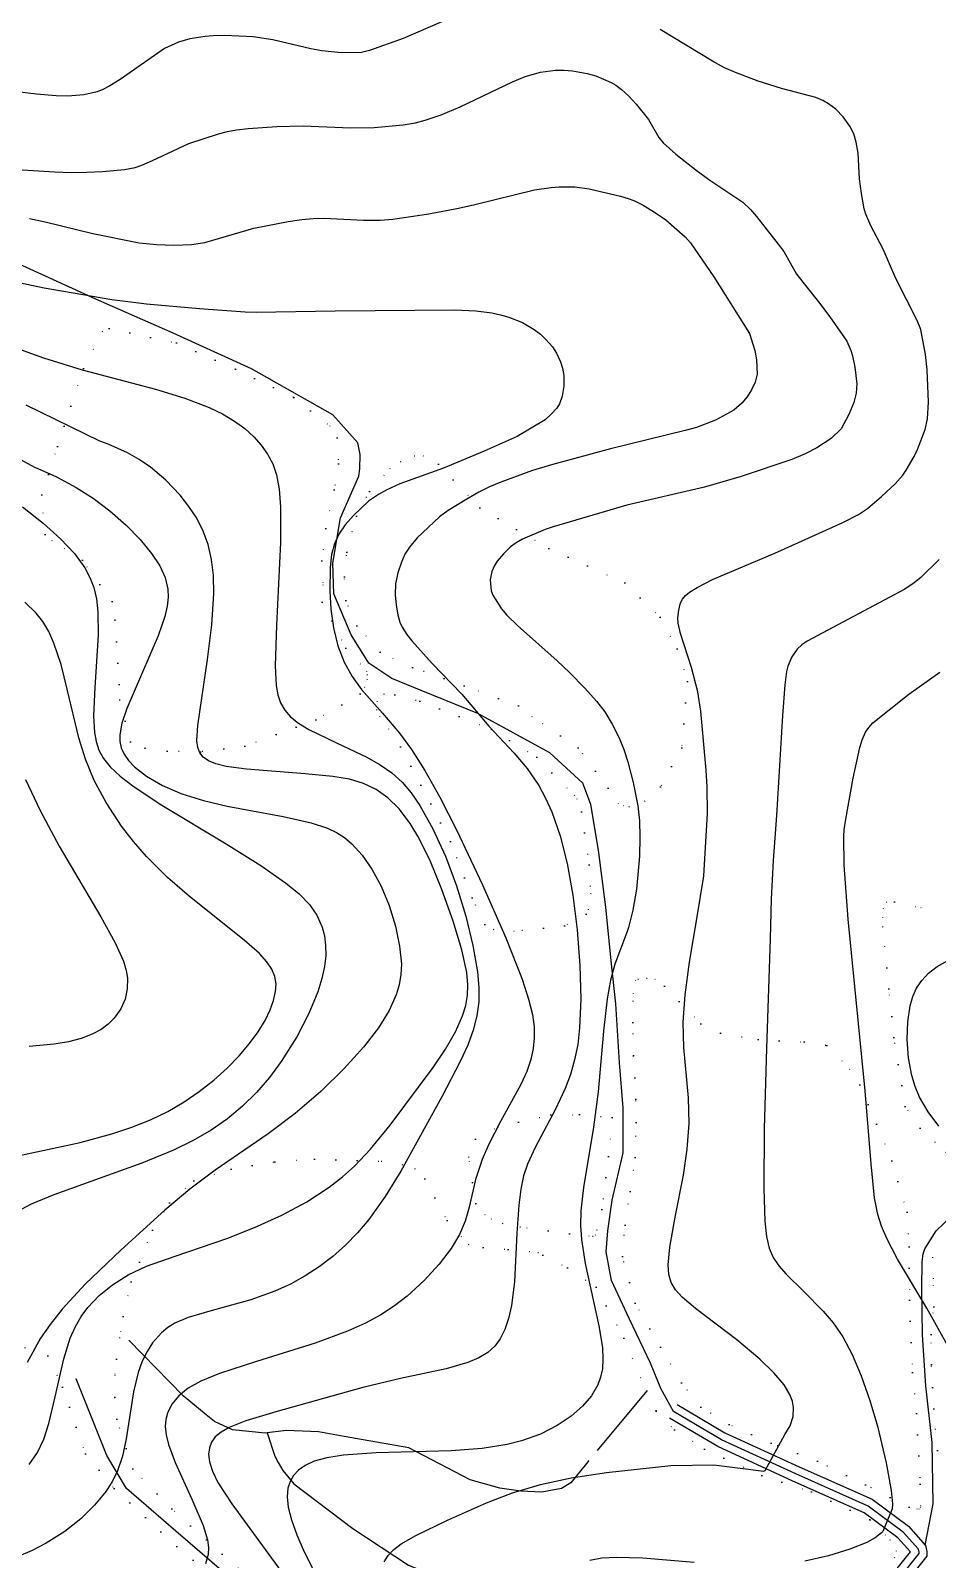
# Model space of a CAD drawing. Header units: millimetres. Extents: x 220021 to 223505, y 489325 to 491820.
# Drawn here: x 222558.5 to 222733.4, y 491286.8 to 491581.6 of the extents above; entities that cross this region are included whole.
import ezdxf

# ---------------------------------------------------------------- set-up
doc = ezdxf.new("R2010")
doc.units = ezdxf.units.MM
doc.linetypes.add('15M2P5', pattern=[17.5, 15, -2.5])
doc.linetypes.add('AM4', pattern=[4, 0, -4])
for name, color, linetype in [('A0013110', 8, 'Continuous'), ('A0013117', 8, 'Continuous'), ('A0023210', 8, 'Continuous'), ('D0015112', 8, '15M2P5'), ('D0025111', 8, 'AM4'), ('F0017111', 8, 'Continuous'), ('F0017114', 8, 'Continuous')]:
    doc.layers.add(name, color=color, linetype=linetype)

msp = doc.modelspace()

# ---------------------------------------------------------------- linework, layer by layer
at = {"layer": 'A0013110'}
for points in [[(222683.243, 491316.602), (222692.436, 491311.171), (222706.747, 491304.607), (222720.821, 491298.353), (222727.842, 491293.14), (222731.103, 491289.43), (222731.378, 491288.272), (222731.336, 491287.356), (222726.782, 491281.643)], [(222650.73, 491217.219), (222654.21, 491221.555), (222654.448, 491222.329), (222654.36, 491233.775), (222653.867, 491253.008), (222654.978, 491260.754), (222658.168, 491267.329), (222662.638, 491270.912), (222668.832, 491272.789), (222673.445, 491273.014), (222678.676, 491272.374), (222685.173, 491269.674), (222691.334, 491267.684), (222692.036, 491267.822), (222700.18, 491272.021), (222718.104, 491280.554), (222724.838, 491284.017), (222728.181, 491288.21), (222725.798, 491290.92), (222719.299, 491295.747), (222705.513, 491301.873), (222691.044, 491308.509), (222681.717, 491314.018)]]:
    msp.add_lwpolyline(points, dxfattribs=at)
at = {"layer": 'A0013117'}
for points in [[(222682.48, 491315.31), (222680.061, 491319.701), (222678.088, 491324.622), (222674.001, 491333.057), (222670.567, 491340.57), (222669.517, 491346.077), (222669.812, 491350.154), (222670.693, 491356.009), (222672.777, 491365.193), (222672.8, 491373.816), (222672.112, 491382.57), (222671.379, 491393.903), (222670.511, 491402.211), (222669.442, 491412.571), (222668.06, 491423.54), (222666.595, 491432.358), (222665.003, 491436.486), (222658.656, 491442.334), (222644.805, 491449.864), (222633.819, 491454.301), (222628.207, 491456.664), (222623.761, 491459.598), (222620.348, 491465.085), (222617.014, 491472.999), (222616.842, 491478.904), (222618.264, 491487.618), (222621.828, 491495.688), (222622.03, 491497.072), (222622.078, 491499.867), (222621.655, 491502.115), (222616.808, 491507.52), (222601.099, 491516.376), (222586.017, 491523.238), (222571.112, 491529.775), (222524.172, 491551.171)], [(222731.06, 491289.479), (222732.604, 491297.495), (222732.411, 491309.294), (222731.15, 491320.247), (222730.513, 491330.044), (222730.378, 491338.994), (222730.443, 491344.12), (222730.655, 491345.692), (222730.962, 491346.665), (222733.135, 491350.147), (222739.058, 491355.796), (222743.271, 491363.885), (222747.795, 491375.188), (222752.656, 491389.236), (222754.606, 491397.456), (222754.372, 491401.172), (222754.022, 491403.07), (222752.443, 491411.319)], [(222651.9, 491216.28), (222649.25, 491216.517), (222644.606, 491217.739), (222638.227, 491222.146), (222634.503, 491227.521), (222634.467, 491231.83), (222635.149, 491235.965), (222635.818, 491241.662), (222636.372, 491248.148), (222636.44, 491250.858), (222635.283, 491253.028), (222626.81, 491259.777), (222613.869, 491270.666), (222599.95, 491280.608), (222586.562, 491292.203), (222577.003, 491300.447), (222573.206, 491306.816), (222567.304, 491321.598)]]:
    msp.add_lwpolyline(points, dxfattribs=at)
at = {"layer": 'A0023210'}
msp.add_lwpolyline([(222725.81, 491282.83), (222729.86, 491287.91), (222729.87, 491288.13), (222729.73, 491288.72), (222726.82, 491292.03), (222720.06, 491297.05), (222706.13, 491303.24), (222691.74, 491309.84), (222682.48, 491315.31)], dxfattribs=at)
at = {"layer": 'D0015112'}
for points in [[(222604.178, 491311.166), (222603.761, 491311.115), (222597.482, 491311.757), (222593.991, 491313.357), (222592.361, 491314.631), (222587.938, 491318.286), (222575.91, 491330.693)], [(222677.363, 491319.269), (222665.723, 491305.26), (222662.703, 491301.522), (222660.882, 491300.445), (222657.128, 491299.749), (222653.08, 491299.917), (222649.011, 491300.473), (222643.307, 491302.102), (222631.496, 491308.294), (222618.995, 491310.481), (222614.058, 491311.383), (222607.819, 491311.607), (222604.178, 491311.166)], [(222604.178, 491311.166), (222605.653, 491306.662), (222606.271, 491305.445), (222607.17, 491303.905), (222609.259, 491301.325), (222620.686, 491292.743), (222631.387, 491285.673), (222637.657, 491283.113), (222648.777, 491279.811), (222652.148, 491279.036), (222658.78, 491276.734), (222663.218, 491273.248)]]:
    msp.add_lwpolyline(points, dxfattribs=at)
at = {"layer": 'D0025111'}
for points in [[(222614.74, 491471.385), (222619.331, 491462.515), (222623.285, 491458.084), (222623.463, 491457.406), (222623.425, 491456.488), (222622.961, 491454.964), (222622.101, 491453.652), (222613.564, 491448.684), (222599.865, 491443.582), (222591.277, 491442.516), (222584.839, 491442.602), (222580.603, 491443.157), (222577.774, 491444.446), (222575.721, 491452.466), (222575.618, 491455.5), (222574.843, 491467.997), (222574.25, 491471.467), (222568.516, 491479.438), (222562.688, 491483.159), (222561.322, 491484.412), (222560.684, 491492.084), (222563.707, 491501.4), (222568.733, 491516.436), (222572.359, 491523.558), (222573.661, 491524.158), (222586.65, 491521.348), (222598.023, 491516.315), (222609.313, 491510.839), (222616.212, 491505.356), (222617.619, 491503.031), (222617.872, 491498.025), (222617.098, 491493.051), (222615.455, 491485.597), (222614.707, 491479.332), (222614.877, 491474.717)], [(222652.594, 491451.355), (222642.154, 491455.253), (222632.169, 491458.764), (222625.946, 491461.706), (222621.469, 491466.786), (222619.321, 491471.675), (222619.061, 491476.224), (222619.505, 491480.993), (222621.347, 491487.935), (222623.898, 491492.729), (222627.815, 491497.072), (222629.871, 491498.419), (222632.501, 491499.553), (222634.23, 491499.557), (222637.184, 491497.955), (222645.161, 491489.559), (222658.441, 491481.734), (222673.145, 491475.061), (222679.955, 491468.438), (222683.198, 491462.333), (222685.197, 491456.059), (222684.089, 491443.26), (222680, 491435.741), (222675.731, 491431.898), (222674.002, 491431.874), (222672.951, 491432.093), (222671.93, 491432.513), (222669.931, 491435.492), (222664.109, 491443.296), (222655.259, 491449.267)], [(222659.018, 491438.43), (222663.345, 491434.186), (222663.895, 491433.464), (222664.766, 491430.947), (222666.223, 491420.731), (222666.537, 491415.164), (222666.063, 491412.143), (222665.693, 491411.188), (222661.515, 491408.969), (222651.803, 491407.861), (222647.912, 491408.192), (222646.119, 491409.183), (222643.695, 491414.352), (222639.511, 491425.201), (222629.879, 491443.443), (222625.94, 491449.26), (222625.29, 491450.559), (222625.355, 491452.229), (222626.594, 491453.654), (222628.79, 491453.48), (222633.558, 491452.276), (222647.385, 491446.856), (222656.139, 491441.441)], [(222718.464, 491378.256), (222724.632, 491363.595), (222727.544, 491353.705), (222727.939, 491347.039), (222728.005, 491336.776), (222728.591, 491322.81), (222729.359, 491314.894), (222730.096, 491301.248), (222730.126, 491296.792), (222729.892, 491296.49), (222729.519, 491296.428), (222727.959, 491296.808), (222719.558, 491301.119), (222710.252, 491305.678), (222701.31, 491309.161), (222693.238, 491312.754), (222687.759, 491316.146), (222684.044, 491320.819), (222680.016, 491327.699), (222675.103, 491336.196), (222672.652, 491345.154), (222673.179, 491351.239), (222674.159, 491357.682), (222675.133, 491364.249), (222675.33, 491371.047), (222675.258, 491375.543), (222674.812, 491383.954), (222674.658, 491390.277), (222674.766, 491395.884), (222675.159, 491398.404), (222675.628, 491398.635), (222677.323, 491398.864), (222678.915, 491398.659), (222680.75, 491397.29), (222687.758, 491390.07), (222691.599, 491388.228), (222698.803, 491386.999), (222707.717, 491386.556), (222712.104, 491385.869), (222716.467, 491381.327)], [(222670.7, 491371.965), (222669.971, 491364.474), (222668.682, 491354.267), (222667.476, 491349.355), (222666.992, 491349.039), (222666.264, 491349.065), (222662.427, 491349.562), (222652.972, 491350.835), (222649.651, 491351.486), (222647.44, 491352.348), (222646.209, 491353.19), (222644.39, 491355.364), (222643.03, 491364.272), (222644.334, 491367.793), (222648.63, 491370.16), (222658.838, 491372.476), (222664.375, 491372.532)]]:
    msp.add_lwpolyline(points, close=True, dxfattribs=at)
for points in [[(222735.026, 491365.246), (222733.002, 491367.137), (222730.096, 491369.951), (222727.16, 491374.125), (222725.025, 491387.387), (222724.064, 491396.773), (222722.889, 491408.71), (222722.867, 491410.479), (222722.985, 491412.275), (222723.574, 491413.489), (222725.154, 491413.541), (222730.185, 491412.475), (222733.78, 491411.759)], [(222598.543, 491285.051), (222585.768, 491296.485), (222578.216, 491304.226), (222575.144, 491313.775), (222574.748, 491318.046), (222574.845, 491322.465), (222575.091, 491325.394), (222575.91, 491330.693), (222576.356, 491333.58), (222577.941, 491340.281), (222582.046, 491350.253), (222585.297, 491355.496), (222589.995, 491359.772), (222597.232, 491362.04), (222605.638, 491363.451), (222613.277, 491363.969), (222626.145, 491363.565), (222630.135, 491362.889), (222632.589, 491362.152), (222634.541, 491360.122), (222638.848, 491352.106), (222642.931, 491347.535), (222645.793, 491346.91), (222650.621, 491346.538), (222656.357, 491345.975), (222657.296, 491345.441), (222662.096, 491342.981), (222667.593, 491339.245), (222672.949, 491329.393), (222676.171, 491321.869), (222677.363, 491319.269), (222679.176, 491315.315), (222682.68, 491311.728), (222688.51, 491308.029), (222699.532, 491302.95), (222709.147, 491299.768)], [(222733.441, 491307.733), (222732.684, 491315.796), (222732.245, 491324.356), (222732.171, 491330.14), (222732.717, 491335.456), (222732.633, 491340.889), (222732.504, 491344.921), (222733.509, 491347.951)], [(222556.11, 491289.85), (222550.817, 491293.362), (222541.752, 491299.973), (222533.907, 491308.404), (222528.481, 491317.776), (222527.974, 491321.622), (222528.291, 491324.721), (222528.878, 491327.354), (222530.546, 491329.342), (222537.148, 491330.586), (222545.029, 491330), (222553.386, 491328.583), (222559.166, 491327.147), (222561.825, 491326.028), (222564.673, 491320.006), (222569.101, 491307.088), (222574.647, 491300.43), (222586.727, 491289.22), (222600.366, 491277.853)], [(222709.147, 491299.768), (222720.422, 491294.386), (222724.233, 491290.586), (222725.438, 491288.419), (222725.148, 491287.112), (222723.252, 491284.25)]]:
    msp.add_lwpolyline(points, dxfattribs=at)
at = {"layer": 'F0017111'}
for points, elevation in [([(222642.744, 491585.427), (222630.386, 491580.081), (222623.863, 491577.721), (222622.351, 491577.347), (222618.436, 491577.303), (222614.681, 491577.699), (222612.547, 491578.098), (222605.209, 491579.835), (222601.443, 491580.365), (222595.907, 491580.618), (222593.703, 491580.592), (222592.159, 491580.46), (222589.225, 491580.005), (222587.019, 491579.384), (222584.325, 491578.148), (222575.805, 491572.186), (222573.809, 491570.93), (222572.442, 491570.198), (222571.333, 491569.773), (222568.802, 491569.184), (222565.727, 491568.962), (222563.46, 491568.995), (222559.672, 491569.298), (222544.703, 491571.113)], 65), ([(222626.687, 491286.32), (222627.462, 491287.52), (222628.554, 491288.65), (222629.995, 491289.742), (222632.805, 491291.378), (222638.946, 491294.336), (222646.446, 491297.679), (222651.459, 491299.587), (222656.843, 491301.196), (222662.779, 491302.472), (222669.57, 491303.497), (222681.961, 491304.85), (222690.31, 491305), (222699.959, 491303.787), (222700.183, 491303.926), (222703.951, 491310.832), (222704.984, 491312.541), (222705.552, 491314.301), (222705.665, 491316.065), (222705.472, 491317.241), (222705.031, 491318.451), (222703.818, 491320.432), (222701.843, 491322.738), (222699.13, 491325.38), (222694.725, 491329.124), (222686.763, 491335.136), (222684.154, 491337.351), (222682.909, 491338.742), (222682.07, 491340.161), (222681.606, 491341.726), (222681.473, 491343.557), (222681.789, 491346.99), (222682.848, 491352.733), (222684.435, 491360.862), (222685.159, 491365.862), (222685.505, 491370.849), (222685.382, 491375.778), (222684.502, 491385.463), (222684.388, 491390.343), (222684.743, 491395.644), (222685.584, 491401.909), (222687.079, 491410.686), (222688.292, 491418.132), (222688.334, 491418.557), (222689.058, 491430.637), (222689.007, 491435.779), (222688.822, 491438.955), (222687.783, 491450.319), (222687.178, 491454.08), (222685.99, 491458.772), (222683.868, 491465.346), (222683.385, 491467.33), (222683.327, 491468.344), (222683.518, 491469.849), (222683.851, 491471.204), (222684.231, 491471.927), (222684.801, 491472.625), (222685.584, 491473.287), (222687.089, 491474.212), (222690.03, 491475.703), (222702.051, 491480.809), (222715.184, 491486.713), (222718.174, 491488.25), (222719.888, 491489.414), (222722.59, 491491.73), (222725.273, 491494.208), (222726.705, 491495.827), (222727.406, 491496.807), (222728.93, 491499.436), (222729.586, 491500.782), (222731.056, 491504.648), (222731.496, 491506.694), (222731.699, 491509.956), (222731.452, 491516.188), (222731.084, 491519.155), (222730.18, 491523.938), (222729.51, 491525.687), (222725.379, 491533.795), (222722.959, 491539.462), (222720.552, 491543.968), (222719.6, 491546.187), (222719.294, 491547.242), (222718.739, 491550.197), (222718.374, 491552.986), (222718.118, 491557.922), (222717.746, 491560.07), (222717.296, 491561.672), (222716.543, 491563.143), (222715.251, 491564.964), (222713.823, 491566.414), (222712.421, 491567.456), (222711.307, 491568.125), (222709.969, 491568.667), (222703.32, 491570.449), (222698.846, 491571.811), (222694.457, 491573.486), (222692.372, 491574.434), (222689.996, 491575.703), (222679.907, 491581.795)], 65), ([(222546.643, 491555.374), (222563.162, 491554.329), (222566.332, 491554.223), (222569.29, 491554.254), (222572.368, 491554.41), (222576.641, 491554.791), (222578.697, 491555.202), (222579.991, 491555.654), (222582.025, 491556.516), (222589.063, 491559.845), (222594.769, 491561.676), (222596.507, 491562.129), (222598.225, 491562.437), (222600.491, 491562.693), (222606.04, 491563.065), (222611.115, 491563.205), (222620.239, 491562.86), (222624.762, 491562.882), (222630.344, 491563.409), (222632.773, 491563.788), (222634.649, 491564.284), (222637.725, 491565.354), (222641.343, 491566.882), (222651.488, 491571.717), (222653.93, 491572.712), (222656.888, 491573.55), (222659.724, 491573.931), (222661.364, 491573.971), (222663.028, 491573.827), (222665.836, 491573.325), (222667.504, 491572.885), (222670.504, 491571.607), (222671.37, 491571.09), (222672.47, 491570.254), (222673.895, 491568.946), (222675.312, 491567.425), (222677.657, 491564.451), (222679.692, 491560.948), (222680.518, 491559.956), (222682.955, 491557.778), (222687.116, 491554.494), (222689.725, 491552.606), (222695.891, 491548.485), (222697.371, 491547.107), (222698.529, 491545.741), (222702.697, 491540.432), (222703.753, 491538.962), (222706.222, 491534.623), (222710.498, 491529.25), (222712.646, 491526.371), (222715.902, 491521.669), (222716.698, 491519.892), (222717.019, 491518.863), (222717.502, 491516.699), (222717.847, 491513.494), (222717.726, 491511.691), (222717.271, 491509.857), (222716.342, 491507.54), (222714.818, 491504.806), (222712.942, 491502.937), (222710.165, 491501.116), (222707.905, 491499.98), (222705.306, 491498.856), (222695.579, 491495.566), (222688.467, 491493.567), (222673.531, 491490.036), (222659.271, 491485.906), (222657.773, 491485.375), (222653.38, 491483.525), (222652.152, 491482.823), (222651.058, 491482.038), (222649.7, 491480.706), (222648.517, 491479.292), (222647.922, 491478.289), (222647.485, 491477.271), (222647.152, 491475.673), (222647.33, 491473.539), (222647.635, 491472.733), (222649.351, 491470.09), (222650.386, 491468.838), (222652.404, 491466.848), (222660.067, 491460.045), (222662.476, 491457.815), (222665.433, 491454.805), (222667.687, 491452.253), (222669.242, 491450.201), (222670.668, 491447.806), (222671.999, 491445.197), (222672.931, 491442.937), (222673.729, 491440.562), (222674.714, 491436.564), (222675.604, 491432.115), (222675.963, 491429.197), (222676.046, 491426.037), (222675.937, 491422.38), (222675.379, 491415.982), (222674.664, 491411.994), (222673.802, 491408.606), (222673.58, 491407.876), (222671.225, 491401.535), (222670.374, 491398.457), (222669.702, 491394.875), (222669.011, 491388.601), (222667.996, 491376.941), (222667.079, 491370.095), (222665.131, 491358.455), (222664.622, 491353.964), (222664.56, 491351.233), (222664.74, 491348.464), (222665.469, 491343.847), (222668.12, 491331.772), (222668.785, 491327.599), (222668.909, 491325.383), (222668.787, 491323.522), (222668.44, 491321.898), (222667.886, 491320.409), (222666.675, 491318.301), (222664.983, 491316.292), (222662.778, 491314.366), (222660.057, 491312.554), (222656.86, 491310.94), (222653.205, 491309.617), (222650.459, 491308.923), (222645.631, 491308.164), (222639.646, 491307.718), (222625.189, 491307.3), (222618.842, 491306.871), (222615.623, 491306.365), (222613.216, 491305.686), (222611.473, 491304.863), (222610.206, 491303.936), (222609.256, 491302.924), (222608.552, 491301.796), (222608.109, 491300.471), (222607.974, 491298.849), (222608.195, 491296.84), (222608.814, 491294.383), (222609.847, 491291.486), (222611.302, 491288.187), (222613.175, 491284.543)], 70), ([(222556.558, 491532.927), (222561.132, 491531.97), (222574.222, 491529.74), (222580.869, 491528.881), (222591.069, 491528.007), (222599.875, 491527.341), (222602.04, 491527.298), (222617.237, 491527.573), (222640.352, 491527.712), (222644.361, 491527.568), (222647.474, 491527.153), (222649.117, 491526.795), (222650.754, 491526.318), (222653.406, 491525.289), (222655.668, 491523.926), (222656.85, 491523.016), (222657.91, 491522.028), (222659.188, 491520.611), (222659.937, 491519.393), (222660.721, 491517.737), (222661.126, 491516.504), (222661.332, 491515.07), (222661.379, 491513.028), (222661.018, 491511.057), (222660.494, 491509.639), (222659.978, 491508.766), (222658.946, 491507.606), (222657.732, 491506.531), (222652.328, 491503.301), (222646.006, 491500.481), (222638.154, 491497.212), (222629.725, 491494.184), (222627.206, 491493.042), (222625.628, 491492.134), (222623.693, 491490.808), (222620.791, 491488.1), (222619.214, 491486.279), (222618, 491484.479), (222617.135, 491482.609), (222616.577, 491480.525), (222616.269, 491478.075), (222616.202, 491473.528), (222616.435, 491470.042), (222616.943, 491466.438), (222617.779, 491462.958), (222618.977, 491459.794), (222620.516, 491457.007), (222622.324, 491454.521), (222626.395, 491449.927), (222629.644, 491446.126), (222631.98, 491442.945), (222634.563, 491438.893), (222637.465, 491433.743), (222640.686, 491427.453), (222645.702, 491416.828), (222650.159, 491406.63), (222653.294, 491398.681), (222654.567, 491394.829), (222655.301, 491391.866), (222655.629, 491389.469), (222655.665, 491387.341), (222655.455, 491385.274), (222654.98, 491383.145), (222654.199, 491380.864), (222653.082, 491378.364), (222649.173, 491371.186), (222646.829, 491366.715), (222645.595, 491363.893), (222644.332, 491360.041), (222643.109, 491354.672), (222642.356, 491351.971), (222641.26, 491349.407), (222639.613, 491346.701), (222637.299, 491343.7), (222634.411, 491340.548), (222631.117, 491337.512), (222628.726, 491335.655), (222626.097, 491333.932), (222623.107, 491332.312), (222619.634, 491330.756), (222613.426, 491328.481), (222602.114, 491324.954), (222594.938, 491322.625), (222591.346, 491321.157), (222588.885, 491319.767), (222587.103, 491318.307), (222585.789, 491316.712), (222584.917, 491314.981), (222584.591, 491313.739), (222584.493, 491312.378), (222584.658, 491310.812), (222585.124, 491308.947), (222586.43, 491305.444), (222589.64, 491298.344), (222591.813, 491293.279), (222592.647, 491290.502), (222592.827, 491289.032), (222592.75, 491287.734), (222592.231, 491285.898)], 80), ([(222553.858, 491521.075), (222560.987, 491518.471), (222568.48, 491516.189), (222582.593, 491512.429), (222588.279, 491510.705), (222592.931, 491508.927), (222595.545, 491507.659), (222597.831, 491506.295), (222599.827, 491504.828), (222601.551, 491503.268), (222603.017, 491501.631), (222604.235, 491499.911), (222605.214, 491498.054), (222605.955, 491495.886), (222606.459, 491493.182), (222606.725, 491489.717), (222606.712, 491482.876), (222605.943, 491466.913), (222605.687, 491459.08), (222605.878, 491455.316), (222606.216, 491453.469), (222606.748, 491451.924), (222607.526, 491450.55), (222608.634, 491449.271), (222610.161, 491448.036), (222612.177, 491446.8), (222617.531, 491444.215), (222623.382, 491441.452), (222625.97, 491439.992), (222628.207, 491438.424), (222630.154, 491436.658), (222631.918, 491434.592), (222633.599, 491432.136), (222636.097, 491427.641), (222638.512, 491422.36), (222640.687, 491416.625), (222642.483, 491410.782), (222643.83, 491405.167), (222644.683, 491400.087), (222644.95, 491397.076), (222644.936, 491394.288), (222644.601, 491391.593), (222643.905, 491388.849), (222642.826, 491385.936), (222641.394, 491382.804), (222637.813, 491375.989), (222629.952, 491361.661), (222626.928, 491356.727), (222623.767, 491352.335), (222621.551, 491349.719), (222619.227, 491347.335), (222616.78, 491345.166), (222614.197, 491343.2), (222611.475, 491341.433), (222608.618, 491339.866), (222605.63, 491338.5), (222600.971, 491336.815), (222593.519, 491334.752), (222588.885, 491333.416), (222586.357, 491332.345), (222584.979, 491331.493), (222583.741, 491330.464), (222582.025, 491328.497), (222580.982, 491326.867), (222580.053, 491324.962), (222579.264, 491322.78), (222578.361, 491319.053), (222576.942, 491310.002), (222576.242, 491306.669), (222575.226, 491303.66), (222574.287, 491301.759), (222573.099, 491299.901), (222570.871, 491297.19), (222568.185, 491294.593), (222565.104, 491292.149), (222561.552, 491289.888), (222558.836, 491288.494), (222555.788, 491287.199)], 85), ([(222558.252, 491305.06), (222559.847, 491307.403), (222561.08, 491309.957), (222562.069, 491312.971), (222563.258, 491318.084), (222564.921, 491325.464), (222566.177, 491329.443), (222567.166, 491331.684), (222568.289, 491333.628), (222569.556, 491335.344), (222571.745, 491337.646), (222574.321, 491339.737), (222577.348, 491341.621), (222580.886, 491343.279), (222586.436, 491345.266), (222596.352, 491348.626), (222601.722, 491350.736), (222606.976, 491353.12), (222611.82, 491355.732), (222616.122, 491358.551), (222618.682, 491360.541), (222621.005, 491362.616), (222624.106, 491365.886), (222627.836, 491370.515), (222636.157, 491381.59), (222638.548, 491385.145), (222640.463, 491388.485), (222641.848, 491391.602), (222642.459, 491393.576), (222642.806, 491395.524), (222642.871, 491397.58), (222642.632, 491399.912), (222641.664, 491404.282), (222639.993, 491409.841), (222637.84, 491415.957), (222635.508, 491421.666), (222633.222, 491426.258), (222631.748, 491428.668), (222629.583, 491431.494), (222627.418, 491433.617), (222625.172, 491435.214), (222622.746, 491436.382), (222620.024, 491437.204), (222616.832, 491437.769), (222611.5, 491438.282), (222600.189, 491439.128), (222596.233, 491439.696), (222594.278, 491440.193), (222592.837, 491440.792), (222591.825, 491441.497), (222591.157, 491442.324), (222590.761, 491443.327), (222590.605, 491444.641), (222590.785, 491447.572), (222592.635, 491460.335), (222593.455, 491466.981), (222593.853, 491472.994), (222593.792, 491476.484), (222593.441, 491479.609), (222592.784, 491482.45), (222591.816, 491485.079), (222590.558, 491487.535), (222589.059, 491489.831), (222587.375, 491491.965), (222584.616, 491494.857), (222581.633, 491497.377), (222579.492, 491498.853), (222577.2, 491500.169), (222573.489, 491501.846), (222571.899, 491502.403), (222557.695, 491509.334)], 90), ([(222553.52, 491500.551), (222559.398, 491497.325), (222559.925, 491497.129), (222563.491, 491495.538), (222567.337, 491493.477), (222570.564, 491491.436), (222573.835, 491488.987), (222576.936, 491486.239), (222579.67, 491483.415), (222581.864, 491480.748), (222583.44, 491478.336), (222584.449, 491476.101), (222584.962, 491473.9), (222585.032, 491472.345), (222584.851, 491470.61), (222584.384, 491468.593), (222583.096, 491464.875), (222579.882, 491457.399), (222577.055, 491450.842), (222576.103, 491448.022), (222575.715, 491445.793), (222575.749, 491444.484), (222576.022, 491443.241), (222576.558, 491442.029), (222577.389, 491440.826), (222578.542, 491439.613), (222580.903, 491437.774), (222583.98, 491435.998), (222587.684, 491434.416), (222591.901, 491433.111), (222596.457, 491432.046), (222607.256, 491430.015), (222612.601, 491428.824), (222615.797, 491427.769), (222617.549, 491426.933), (222619.081, 491425.946), (222620.476, 491424.771), (222622.457, 491422.589), (222624.355, 491419.868), (222626.112, 491416.612), (222627.647, 491412.882), (222628.87, 491408.91), (222629.691, 491405.053), (222630.025, 491401.602), (222629.951, 491399.533), (222629.629, 491397.572), (222629.053, 491395.633), (222627.682, 491392.604), (222625.624, 491389.279), (222622.754, 491385.554), (222619.002, 491381.4), (222614.499, 491377.005), (222609.526, 491372.721), (222604.368, 491368.835), (222594.149, 491361.854), (222589.242, 491358.181), (222584.396, 491354.135), (222575.964, 491346.478), (222569.078, 491339.822), (222564.615, 491335.014), (222562.274, 491332.083), (222560.462, 491329.417), (222557.834, 491324.738)], 95), ([(222733.739, 491479.558), (222730.19, 491476.122), (222728.921, 491475.089), (222727.119, 491473.85), (222708.269, 491463.839), (222707.247, 491463.111), (222706.373, 491462.289), (222705.306, 491460.819), (222704.568, 491459.008), (222704.302, 491458.019), (222704.005, 491455.394), (222703.554, 491449.51), (222702.396, 491430.208), (222701.734, 491421.517), (222701.328, 491414.107), (222701.176, 491406.451), (222700.413, 491385.33), (222699.993, 491369.782), (222699.916, 491358.272), (222700.107, 491351.992), (222700.422, 491349.03), (222700.948, 491346.787), (222701.738, 491344.977), (222702.831, 491343.347), (222704.215, 491341.741), (222707.614, 491338.393), (222711.379, 491334.64), (222713.271, 491332.384), (222715.137, 491329.652), (222716.96, 491326.269), (222718.714, 491322.146), (222720.356, 491317.413), (222721.822, 491312.426), (222723.537, 491305.413), (222724.504, 491300.018), (222724.713, 491297.461), (222724.658, 491296.495), (222722.865, 491292.144), (222722.636, 491291.886), (222721.39, 491290.927), (222719.765, 491290.018), (222716.527, 491288.704), (222712.421, 491287.466), (222707.845, 491286.431)], 60), ([(222553.372, 491363.979), (222568.09, 491367.188), (222574.177, 491368.818), (222578.027, 491370.091), (222581.626, 491371.535), (222584.978, 491373.159), (222588.116, 491374.973), (222591.066, 491376.981), (222593.841, 491379.168), (222596.412, 491381.484), (222598.732, 491383.861), (222600.749, 491386.228), (222602.423, 491388.519), (222603.742, 491390.689), (222604.722, 491392.713), (222605.39, 491394.572), (222605.77, 491396.258), (222605.867, 491397.781), (222605.65, 491399.199), (222605.071, 491400.587), (222604.081, 491402.025), (222602.647, 491403.581), (222599.716, 491406.198), (222589.176, 491414.602), (222584.947, 491418.268), (222580.897, 491422.3), (222578.39, 491425.193), (222576.088, 491428.189), (222573.109, 491432.697), (222570.787, 491436.995), (222569.089, 491441.064), (222567.811, 491445.197), (222565.6, 491454.588), (222564.398, 491459.352), (222563.039, 491463.466), (222562.015, 491465.712), (222560.874, 491467.604), (222559.601, 491469.229), (222557.401, 491471.343)], 105), ([(222735.721, 491327.39), (222731.34, 491335.217), (222725.723, 491344.678), (222723.649, 491348.618), (222722.616, 491351.018), (222721.889, 491353.244), (222721.244, 491356.509), (222720.656, 491363.041), (222719.44, 491377.139), (222716.163, 491410.197), (222715.408, 491420.622), (222715.364, 491426.212), (222715.429, 491427.431), (222715.734, 491429.51), (222717.162, 491437.446), (222718.449, 491443.302), (222718.883, 491444.794), (222719.516, 491446.277), (222720.151, 491447.21), (222720.94, 491448.06), (222727.911, 491453.605), (222733.897, 491457.831)], 55), ([(222557.559, 491437.174), (222560.371, 491431.165), (222564.048, 491424.33), (222572.064, 491410.676), (222574.856, 491405.638), (222576.445, 491402.117), (222576.979, 491400.353), (222577.215, 491398.846), (222577.177, 491396.782), (222576.738, 491394.824), (222575.906, 491392.938), (222574.646, 491391.133), (222573.515, 491390.004), (222572.105, 491388.964), (222570.375, 491388.036), (222568.296, 491387.243), (222565.858, 491386.598), (222563.061, 491386.113), (222558.224, 491385.694)], 110), ([(222686.498, 491286.17), (222676.59, 491287.015), (222671.474, 491287.144), (222668.694, 491286.966), (222666.392, 491286.573)], 60)]:
    msp.add_lwpolyline(points, dxfattribs=dict(at, elevation=elevation))
at = {"layer": 'F0017114'}
for points, elevation in [([(222558.293, 491545.323), (222561.36, 491544.678), (222570.515, 491542.445), (222579.451, 491540.677), (222582.819, 491540.305), (222586.176, 491540.182), (222589.548, 491540.316), (222592.158, 491540.701), (222601.602, 491543.496), (222608.228, 491544.785), (222610.82, 491545.162), (222613.005, 491545.358), (222615.171, 491545.391), (222622.696, 491545.028), (222625.956, 491545.013), (222628.374, 491545.232), (222635.3, 491546.281), (222641.073, 491547.36), (222644.169, 491548.051), (222655.68, 491550.856), (222658.889, 491551.347), (222660.444, 491551.465), (222663.494, 491551.453), (222666.221, 491551.093), (222672.295, 491549.668), (222673.741, 491549.225), (222674.827, 491548.814), (222676.631, 491547.932), (222678.858, 491546.584), (222681.056, 491545.065), (222684.748, 491541.845), (222685.756, 491540.659), (222690.275, 491534.099), (222697.179, 491523.168), (222698.163, 491519.919), (222698.508, 491518.072), (222698.622, 491515.315), (222698.257, 491513.762), (222697.555, 491512.315), (222696.732, 491510.931), (222695.693, 491509.725), (222694.115, 491508.393), (222690.628, 491506.446), (222686.914, 491505.048), (222684.787, 491504.453), (222670.349, 491500.901), (222658.986, 491497.848), (222655.326, 491496.732), (222649.192, 491494.533), (222647.012, 491493.58), (222644.995, 491492.549), (222642.666, 491491.239), (222639.042, 491489.007), (222637.38, 491487.794), (222633.085, 491483.754), (222631.599, 491481.963), (222630.697, 491480.593), (222630.035, 491479.107), (222629.329, 491477.003), (222628.916, 491474.866), (222628.83, 491472.805), (222629.004, 491470.794), (222629.357, 491468.901), (222629.737, 491467.53), (222630.155, 491466.54), (222631.068, 491465.094), (222632.017, 491463.888), (222635.956, 491459.525), (222641.671, 491453.632), (222646.893, 491447.426), (222651.71, 491442.29), (222654.266, 491439.274), (222656.522, 491435.995), (222657.849, 491433.579), (222659.053, 491430.905), (222660.655, 491426.298), (222662.019, 491420.931), (222663.125, 491414.843), (222663.946, 491408.165), (222664.456, 491401.295), (222664.621, 491394.825), (222664.408, 491389.242), (222664.03, 491386.026), (222663.443, 491383.09), (222662.632, 491380.301), (222661.594, 491377.556), (222659.713, 491373.474), (222655.848, 491366.164), (222654.366, 491362.994), (222653.609, 491360.746), (222653.04, 491358.153), (222652.649, 491355.073), (222652.307, 491349.644), (222651.832, 491340.307), (222651.26, 491335.705), (222650.697, 491333.193), (222649.982, 491331.081), (222649.103, 491329.321), (222648.03, 491327.86), (222646.69, 491326.644), (222644.991, 491325.619), (222642.838, 491324.729), (222638.658, 491323.541), (222629.891, 491321.632), (222622.604, 491319.922), (222605.806, 491315.223), (222600.041, 491313.485), (222596.79, 491312.198), (222595.246, 491311.318), (222594.15, 491310.393), (222593.424, 491309.397), (222592.999, 491308.3), (222592.84, 491307.054), (222593.003, 491305.582), (222593.577, 491303.792), (222594.657, 491301.593), (222597.305, 491297.453), (222603.267, 491289.382), (222607.438, 491283.653)], 75), ([(222556.955, 491489.749), (222560.952, 491486.593), (222564.318, 491483.572), (222566.974, 491480.728), (222568.973, 491477.987), (222569.972, 491476.146), (222570.721, 491474.193), (222571.23, 491472.015), (222571.512, 491469.502), (222571.555, 491464.991), (222570.934, 491454.901), (222570.686, 491449.413), (222570.843, 491446.257), (222571.164, 491444.467), (222571.707, 491442.823), (222572.566, 491441.227), (222573.882, 491439.581), (222575.811, 491437.784), (222578.474, 491435.755), (222583.832, 491432.235), (222596.248, 491424.752), (222602.911, 491420.605), (222607.715, 491417.262), (222610.342, 491415.096), (222612.309, 491413.053), (222613.744, 491410.972), (222614.749, 491408.704), (222615.187, 491407.036), (222615.421, 491405.222), (222615.43, 491403.246), (222615.193, 491401.093), (222614.694, 491398.754), (222613.919, 491396.223), (222612.214, 491392.062), (222609.842, 491387.506), (222606.855, 491382.774), (222604.571, 491379.693), (222602.085, 491376.789), (222599.408, 491374.134), (222596.512, 491371.729), (222593.353, 491369.547), (222589.889, 491367.551), (222586.103, 491365.706), (222579.978, 491363.179), (222571.779, 491360.226), (222562.994, 491357.074), (222558.663, 491355.262), (222554.878, 491353.303)], 100), ([(222733.657, 491370.279), (222731.599, 491373.05), (222729.958, 491375.92), (222729.104, 491377.931), (222728.442, 491380.052), (222727.806, 491383.456), (222727.571, 491386.998), (222727.691, 491390.419), (222728.144, 491393.485), (222728.661, 491395.293), (222729.392, 491396.931), (222730.383, 491398.425), (222731.679, 491399.801), (222733.335, 491401.08), (222735.412, 491402.275)], 50)]:
    msp.add_lwpolyline(points, dxfattribs=dict(at, elevation=elevation))

doc.saveas('drawing.dxf')
